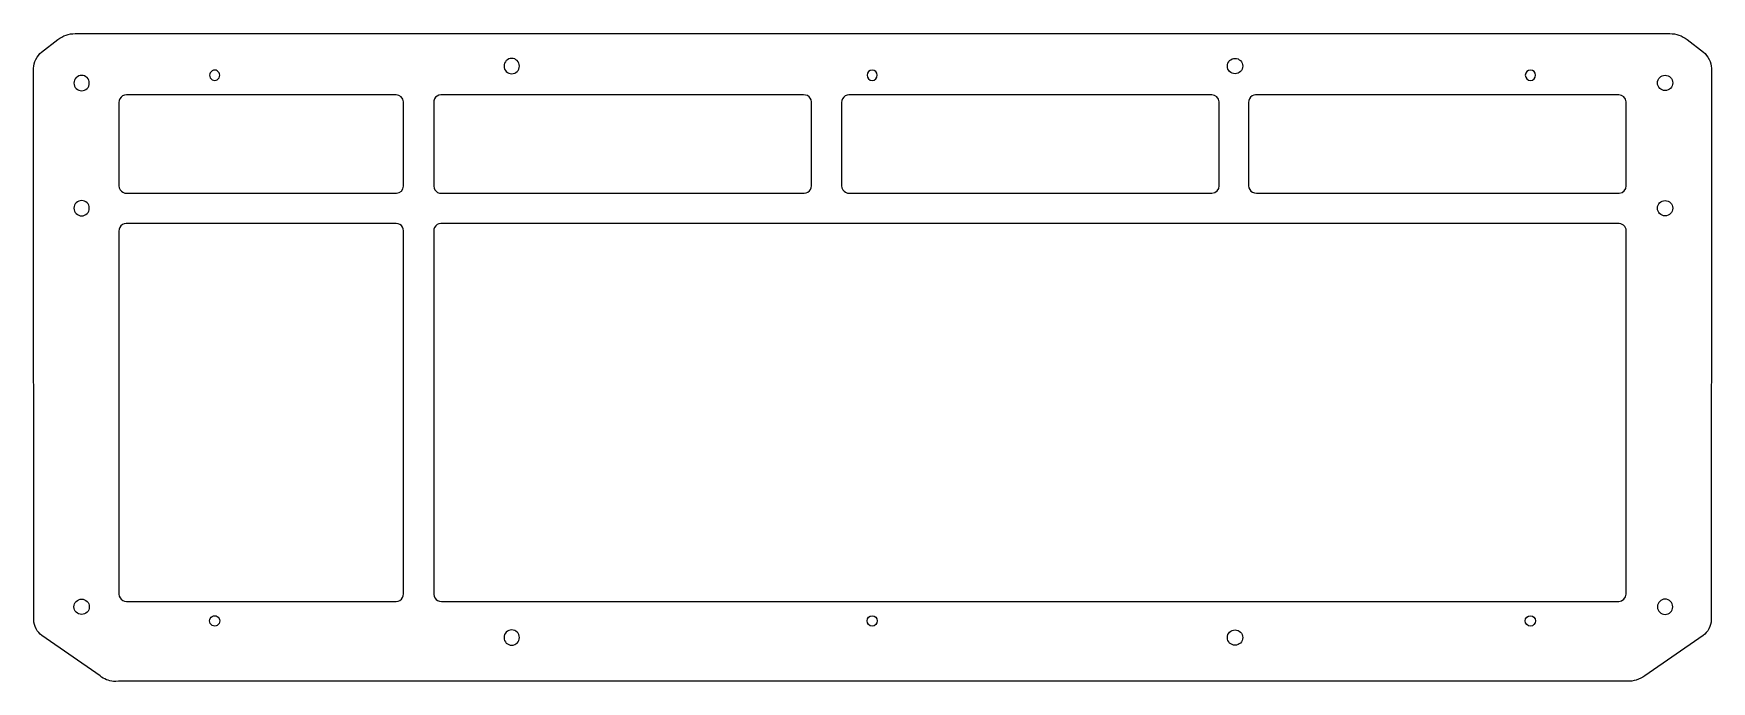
# Model space of a CAD drawing. Extents: x -68 to 275, y 105 to 238.
import ezdxf

# ---------------------------------------------------------------- set-up
doc = ezdxf.new("R2010")
doc.units = 0
doc.layers.add('Layer_1', color=7, linetype='CONTINUOUS')

msp = doc.modelspace()

# ---------------------------------------------------------------- linework, layer by layer
at = {"layer": 'Layer_1', "color": 3}
for p, q in [((-59.614169, 237.597867), (266.557952, 237.597848)), ((-66.537277, 233.78238), (-63.198743, 236.368366)), ((270.14252, 236.368346), (273.481051, 233.782361)), ((31.235482, 230.958658), (31.235482, 230.958658)), ((176.065226, 230.958658), (176.065226, 230.958658)), ((-56.738524, 227.483082), (-56.738524, 227.483082)), ((-30.04347, 229.072304), (-30.04347, 229.072304)), ((104.450323, 229.073852), (104.450323, 229.073852)), ((239.109631, 229.073841), (239.109631, 229.073841)), ((264.039233, 227.51206), (264.039233, 227.51206)), ((-49.161884, 225.075782), (-49.165577, 225.075279)), ((-49.13561, 225.078957), (-49.161884, 225.075782)), ((15.155018, 225.076118), (15.151862, 225.075795)), ((15.181318, 225.078896), (15.155018, 225.076118)), ((88.580981, 225.078896), (15.181318, 225.078896)), ((98.653646, 225.076047), (98.650537, 225.075795)), ((98.679945, 225.078825), (98.653646, 225.076047)), ((172.898578, 225.078825), (98.679945, 225.078825)), ((181.849431, 225.076136), (181.846386, 225.075795)), ((181.875757, 225.078915), (181.849431, 225.076136)), ((256.117138, 225.078915), (181.875757, 225.078915)), ((16.084409, 204.967487), (89.51053, 204.967487)), ((-56.739715, 201.906804), (-56.739715, 201.906804)), ((264.038357, 201.906804), (264.038357, 201.906804)), ((-49.206347, 198.785251), (-49.209501, 198.784929)), ((-49.180047, 198.788029), (-49.206347, 198.785251)), ((7.537341, 123.898862), (7.537341, 197.296649)), ((15.176516, 198.784749), (15.172531, 198.784929)), ((15.202815, 198.787527), (15.176516, 198.784749)), ((-56.740668, 120.425451), (-56.740668, 120.425451)), ((-48.330384, 121.529812), (6.044934, 121.529812)), ((16.079255, 121.529812), (256.15545, 121.529812)), ((264.039309, 120.425451), (264.039309, 120.425451)), ((-30.04347, 117.534317), (-30.04347, 117.534317)), ((104.450323, 117.534317), (104.450323, 117.534317)), ((239.096531, 117.533807), (239.096531, 117.533807)), ((-54.515789, 106.304474), (-66.455955, 114.551965)), ((31.235482, 114.133622), (31.235482, 114.133622)), ((176.065226, 114.133622), (176.065226, 114.133622)), ((273.399701, 114.551944), (261.45954, 106.304454)), ((-51.795083, 105.180859), (-51.795079, 105.180921)), ((254.744518, 105.212045), (-47.800765, 105.212065))]:
    msp.add_line(p, q, dxfattribs=at)
for points in [[(-63.198743, 236.368366), (-62.169187, 237.165848), (-60.909648, 237.597867), (-59.614169, 237.597867)], [(266.557952, 237.597848), (267.853429, 237.597846), (269.112966, 237.165827), (270.14252, 236.368346)], [(-68.124943, 230.527247), (-68.124742, 231.645972), (-67.413917, 233.103345), (-66.537277, 233.78238)], [(273.481051, 233.782361), (274.357693, 233.103326), (275.068517, 231.645939), (275.068719, 230.527197)], [(-68.105907, 117.717885), (-68.076903, 188.669911), (-68.145986, 113.378523), (-68.124943, 230.527247)], [(-31.61847, 229.98163), (-31.943341, 229.794066), (-32.14347, 229.447432), (-32.14347, 229.072304)], [(-30.56847, 229.98163), (-30.893341, 230.169195), (-31.293599, 230.169195), (-31.61847, 229.98163)], [(-30.04347, 229.072304), (-30.04347, 229.447432), (-30.243599, 229.794066), (-30.56847, 229.98163)], [(29.667854, 232.526299), (28.802033, 232.526299), (28.1002, 231.82449), (28.1002, 230.958658)], [(28.1002, 230.958658), (28.1002, 230.092826), (28.802033, 229.391017), (29.667854, 229.391017)], [(31.235482, 230.958658), (31.235482, 231.82449), (30.533649, 232.526299), (29.667854, 232.526299)], [(29.667854, 229.391017), (30.533649, 229.391017), (31.235482, 230.092826), (31.235482, 230.958658)], [(103.400324, 230.122827), (102.820825, 230.122827), (102.35089, 229.65335), (102.350325, 229.073852)], [(104.450323, 229.073852), (104.449758, 229.65335), (103.979823, 230.122827), (103.400324, 230.122827)], [(176.065226, 230.958658), (176.065226, 231.82449), (176.767059, 232.526299), (177.632854, 232.526299)], [(177.632854, 229.391017), (176.767059, 229.391017), (176.065226, 230.092826), (176.065226, 230.958658)], [(177.632854, 232.526299), (178.498676, 232.526299), (179.200508, 231.82449), (179.200508, 230.958658)], [(179.200508, 230.958658), (179.200508, 230.092826), (178.498676, 229.391017), (177.632854, 229.391017)], [(238.059631, 230.122816), (237.480133, 230.122816), (237.010197, 229.653339), (237.009632, 229.073841)], [(239.109631, 229.073841), (239.109065, 229.653339), (238.63913, 230.122816), (238.059631, 230.122816)], [(275.068719, 230.527197), (275.089702, 113.378502), (275.0207, 188.669911), (275.049653, 117.717834)], [(-58.306152, 229.050723), (-59.171974, 229.050723), (-59.873806, 228.348914), (-59.873806, 227.483082)], [(-59.873806, 227.483082), (-59.873806, 226.61725), (-59.171974, 225.915441), (-58.306152, 225.915441)], [(-56.738524, 227.483082), (-56.738524, 228.348914), (-57.440357, 229.050723), (-58.306152, 229.050723)], [(-58.306152, 225.915441), (-57.440357, 225.915441), (-56.738524, 226.61725), (-56.738524, 227.483082)], [(-32.14347, 229.072304), (-32.14347, 228.697175), (-31.943341, 228.350541), (-31.61847, 228.162977)], [(-31.61847, 228.162977), (-31.293599, 227.975413), (-30.893341, 227.975413), (-30.56847, 228.162977)], [(-30.56847, 228.162977), (-30.243599, 228.350541), (-30.04347, 228.697175), (-30.04347, 229.072304)], [(102.350325, 229.073852), (102.35089, 228.494353), (102.820825, 228.024876), (103.400324, 228.024876)], [(103.400324, 228.024876), (103.979823, 228.024876), (104.449758, 228.494353), (104.450323, 229.073852)], [(237.009632, 229.073841), (237.010197, 228.494342), (237.480133, 228.024865), (238.059631, 228.024865)], [(238.059631, 228.024865), (238.63913, 228.024865), (239.109065, 228.494342), (239.109631, 229.073841)], [(264.039233, 227.51206), (264.039233, 228.377892), (264.741065, 229.079701), (265.60686, 229.079701)], [(265.60686, 225.944419), (264.741065, 225.944419), (264.039233, 226.646228), (264.039233, 227.51206)], [(265.60686, 229.079701), (266.472682, 229.079701), (267.174515, 228.377892), (267.174515, 227.51206)], [(267.174515, 227.51206), (267.174515, 226.646228), (266.472682, 225.944419), (265.60686, 225.944419)], [(-50.464108, 224.283398), (-50.759661, 223.80621), (-50.652989, 223.22391), (-50.672978, 222.691344)], [(-49.165577, 225.075279), (-49.69655, 225.056414), (-50.20919, 224.751731), (-50.464108, 224.283398)], [(6.044426, 225.078428), (-12.348903, 225.079751), (-30.742271, 225.0786), (-49.13561, 225.078957)], [(7.534478, 223.638363), (7.514264, 224.412247), (6.818384, 225.083913), (6.044426, 225.078428)], [(7.536833, 206.442379), (7.536118, 212.174329), (7.540828, 217.906498), (7.534478, 223.638363)], [(13.878424, 224.2612), (13.628306, 223.773047), (13.740256, 223.209794), (13.715258, 222.683285)], [(15.151862, 225.075795), (14.619831, 225.058491), (14.120441, 224.73361), (13.878424, 224.2612)], [(90.158899, 224.915733), (89.670743, 225.165849), (89.107494, 225.053898), (88.580981, 225.078896)], [(90.973494, 223.642295), (90.956191, 224.174324), (90.631309, 224.673714), (90.158899, 224.915733)], [(90.97659, 207.283726), (90.974473, 212.736528), (90.980717, 218.189763), (90.973494, 223.642295)], [(97.348079, 224.266798), (97.069301, 223.78495), (97.177048, 223.208786), (97.155537, 222.677805)], [(98.650537, 225.075795), (98.114044, 225.057195), (97.600417, 224.741738), (97.348079, 224.266798)], [(174.412421, 223.638244), (174.393159, 224.421143), (173.680664, 225.096454), (172.898578, 225.078825)], [(174.414802, 206.487736), (174.414008, 212.204525), (174.418797, 217.921537), (174.412421, 223.638244)], [(180.581348, 224.27998), (180.31513, 223.798198), (180.428575, 223.230075), (180.404099, 222.704057)], [(181.846386, 225.075795), (181.322403, 225.058147), (180.823828, 224.744992), (180.581348, 224.27998)], [(257.659393, 223.62343), (257.625764, 224.414057), (256.907977, 225.089932), (256.117138, 225.078915)], [(257.663361, 206.466741), (257.660716, 212.18561), (257.668653, 217.904702), (257.659393, 223.62343)], [(-50.672978, 222.691344), (-50.670861, 217.276955), (-50.677105, 211.862139), (-50.669882, 206.448017)], [(13.715258, 222.683285), (13.717375, 217.256942), (13.711131, 211.830164), (13.718354, 206.404091)], [(97.155537, 222.677805), (97.157654, 217.26793), (97.15141, 211.857625), (97.158633, 206.448017)], [(180.404099, 222.704057), (180.406215, 217.299039), (180.399971, 211.893593), (180.407194, 206.488839)], [(-50.669882, 206.448017), (-50.651864, 205.909897), (-50.33092, 205.398202), (-49.853395, 205.148872)], [(6.085833, 204.969075), (6.860849, 204.974049), (7.542495, 205.667695), (7.536833, 206.442379)], [(13.718354, 206.404091), (13.736293, 205.882402), (14.048096, 205.386486), (14.510553, 205.144221)], [(90.782301, 205.735527), (91.063942, 206.201706), (90.954799, 206.766411), (90.97659, 207.283726)], [(97.158633, 206.448017), (97.176651, 205.909897), (97.497595, 205.398202), (97.97512, 205.148872)], [(172.921435, 204.969075), (173.719663, 204.974419), (174.42248, 205.689555), (174.414802, 206.487736)], [(180.407194, 206.488839), (180.425133, 205.943783), (180.744831, 205.42153), (181.227317, 205.165112)], [(256.238212, 204.969075), (257.017938, 204.973731), (257.695455, 205.688312), (257.663361, 206.466741)], [(-58.307343, 203.474445), (-59.173164, 203.474445), (-59.874997, 202.772636), (-59.874997, 201.906804)], [(-56.739715, 201.906804), (-56.739715, 202.772636), (-57.441548, 203.474445), (-58.307343, 203.474445)], [(-49.853395, 205.148872), (-49.365986, 204.879868), (-48.792129, 204.990707), (-48.259902, 204.967487)], [(-48.259902, 204.967487), (-30.144666, 204.968545), (-12.029342, 204.96537), (6.085833, 204.969075)], [(14.510553, 205.144221), (14.991554, 204.878238), (15.559222, 204.992218), (16.084409, 204.967487)], [(89.51053, 204.967487), (90.030502, 204.980267), (90.535059, 205.275062), (90.782301, 205.735527)], [(97.97512, 205.148872), (98.462529, 204.879868), (99.036386, 204.990707), (99.568613, 204.967487)], [(99.568613, 204.967487), (124.019541, 204.968545), (148.470566, 204.96537), (172.921435, 204.969075)], [(181.227317, 205.165112), (181.713234, 204.880701), (182.295182, 204.98859), (182.831539, 204.967487)], [(182.831539, 204.967487), (207.300419, 204.968545), (231.769388, 204.96537), (256.238212, 204.969075)], [(264.038357, 201.906804), (264.038357, 202.772636), (264.74019, 203.474445), (265.605985, 203.474445)], [(265.605985, 203.474445), (266.471806, 203.474445), (267.173639, 202.772636), (267.173639, 201.906804)], [(-59.874997, 201.906804), (-59.874997, 201.040972), (-59.173164, 200.339163), (-58.307343, 200.339163)], [(-58.307343, 200.339163), (-57.441548, 200.339163), (-56.739715, 201.040972), (-56.739715, 201.906804)], [(265.605985, 200.339163), (264.74019, 200.339163), (264.038357, 201.040972), (264.038357, 201.906804)], [(267.173639, 201.906804), (267.173639, 201.040972), (266.471806, 200.339163), (265.605985, 200.339163)], [(-50.493659, 197.977744), (-50.761828, 197.493621), (-50.648729, 196.92196), (-50.672978, 196.393035)], [(-50.672978, 196.393035), (-50.672975, 171.936265), (-50.672978, 147.479504), (-50.672978, 123.022748)], [(-49.209501, 198.784929), (-49.741643, 198.767837), (-50.247692, 198.44999), (-50.493659, 197.977744)], [(5.194749, 198.788029), (-12.930176, 198.788029), (-31.055112, 198.788027), (-49.180047, 198.788029)], [(6.781321, 198.574908), (6.308961, 198.878411), (5.725238, 198.766604), (5.194749, 198.788029)], [(7.537341, 197.296649), (7.521968, 197.814301), (7.237436, 198.321612), (6.781321, 198.574908)], [(13.894058, 197.981361), (13.626795, 197.497264), (13.739261, 196.92713), (13.715258, 196.398721)], [(13.715258, 196.398721), (13.716581, 178.346323), (13.716317, 160.299127), (13.715258, 142.246661)], [(15.172531, 198.784929), (14.643056, 198.767175), (14.13939, 198.450906), (13.894058, 197.981361)], [(255.901715, 198.787524), (175.668754, 198.787527), (95.435785, 198.787524), (15.202815, 198.787527)], [(257.124697, 198.409771), (256.793465, 198.705654), (256.338277, 198.81362), (255.901715, 198.787524)], [(257.664182, 197.267206), (257.650159, 197.702096), (257.457013, 198.126265), (257.124697, 198.409771)], [(257.661536, 123.007402), (257.665769, 147.760597), (257.661536, 172.513948), (257.664182, 197.267206)], [(13.715258, 142.246661), (13.71764, 135.818088), (13.710443, 129.388933), (13.718883, 122.96073)], [(7.337792, 122.308242), (7.627431, 122.787084), (7.514613, 123.367526), (7.537341, 123.898862)], [(-59.876003, 120.425451), (-59.876003, 121.291298), (-59.174196, 121.993118), (-58.308322, 121.993118)], [(-58.308322, 118.857783), (-59.174196, 118.857783), (-59.876003, 119.559603), (-59.876003, 120.425451)], [(-58.308322, 121.993118), (-57.442474, 121.993118), (-56.740668, 121.291298), (-56.740668, 120.425451)], [(-56.740668, 120.425451), (-56.740668, 119.559603), (-57.442474, 118.857783), (-58.308322, 118.857783)], [(-50.672978, 123.022748), (-50.660251, 122.494852), (-50.362175, 121.980714), (-49.894424, 121.729546)], [(-49.894424, 121.729546), (-49.424572, 121.442129), (-48.853128, 121.55127), (-48.330384, 121.529812)], [(6.044934, 121.529812), (6.572565, 121.544099), (7.085909, 121.840803), (7.337792, 122.308242)], [(13.718883, 122.96073), (13.736848, 122.441009), (14.046805, 121.946133), (14.508499, 121.706024)], [(14.508499, 121.706024), (14.988961, 121.441388), (15.555023, 121.55418), (16.079255, 121.529812)], [(256.15545, 121.529812), (256.945521, 121.523462), (257.653889, 122.216961), (257.661536, 123.007402)], [(265.606964, 121.993118), (264.741116, 121.993118), (264.039309, 121.291298), (264.039309, 120.425451)], [(264.039309, 120.425451), (264.039309, 119.559603), (264.741116, 118.857783), (265.606964, 118.857783)], [(267.174644, 120.425451), (267.174644, 121.291298), (266.472838, 121.993118), (265.606964, 121.993118)], [(265.606964, 118.857783), (266.472838, 118.857783), (267.174644, 119.559603), (267.174644, 120.425451)], [(-66.455955, 114.551965), (-67.367661, 115.181719), (-68.106365, 116.59915), (-68.105907, 117.717885)], [(-32.14347, 117.534317), (-32.14347, 117.909446), (-31.943341, 118.256079), (-31.61847, 118.443644)], [(-31.61847, 116.624991), (-31.943341, 116.812555), (-32.14347, 117.159188), (-32.14347, 117.534317)], [(-31.61847, 118.443644), (-31.293599, 118.631208), (-30.893341, 118.631208), (-30.56847, 118.443644)], [(-30.56847, 118.443644), (-30.243599, 118.256079), (-30.04347, 117.909446), (-30.04347, 117.534317)], [(-30.04347, 117.534317), (-30.04347, 117.159188), (-30.243599, 116.812555), (-30.56847, 116.624991)], [(102.350325, 117.534317), (102.35089, 118.113816), (102.820825, 118.583292), (103.400324, 118.583292)], [(103.400324, 116.485342), (102.820825, 116.485342), (102.35089, 116.954819), (102.350325, 117.534317)], [(103.400324, 118.583292), (103.979823, 118.583292), (104.449758, 118.113816), (104.450323, 117.534317)], [(104.450323, 117.534317), (104.449758, 116.954819), (103.979823, 116.485342), (103.400324, 116.485342)], [(236.996532, 117.533807), (236.997097, 118.113306), (237.467033, 118.582782), (238.046531, 118.582782)], [(238.046531, 116.484832), (237.467033, 116.484832), (236.997097, 116.954309), (236.996532, 117.533807)], [(238.046531, 118.582782), (238.62603, 118.582782), (239.095965, 118.113306), (239.096531, 117.533807)], [(239.096531, 117.533807), (239.095965, 116.954309), (238.62603, 116.484832), (238.046531, 116.484832)], [(275.049653, 117.717834), (275.050107, 116.599109), (274.311409, 115.181699), (273.399701, 114.551944)], [(-30.56847, 116.624991), (-30.893341, 116.437426), (-31.293599, 116.437426), (-31.61847, 116.624991)], [(29.667854, 115.701263), (28.802033, 115.701263), (28.1002, 114.999454), (28.1002, 114.133622)], [(28.1002, 114.133622), (28.1002, 113.26779), (28.802033, 112.565981), (29.667854, 112.565981)], [(31.235482, 114.133622), (31.235482, 114.999454), (30.533649, 115.701263), (29.667854, 115.701263)], [(29.667854, 112.565981), (30.533649, 112.565981), (31.235482, 113.26779), (31.235482, 114.133622)], [(176.065226, 114.133622), (176.065226, 114.999454), (176.767059, 115.701263), (177.632854, 115.701263)], [(177.632854, 112.565981), (176.767059, 112.565981), (176.065226, 113.26779), (176.065226, 114.133622)], [(177.632854, 115.701263), (178.498676, 115.701263), (179.200508, 114.999454), (179.200508, 114.133622)], [(179.200508, 114.133622), (179.200508, 113.26779), (178.498676, 112.565981), (177.632854, 112.565981)], [(-51.795079, 105.180921), (-52.794455, 105.262213), (-53.744675, 105.654619), (-54.515789, 106.304474)], [(-47.800765, 105.212065), (-49.132263, 105.212056), (-50.463742, 105.201654), (-51.795083, 105.180859)], [(257.81171, 105.195368), (256.78937, 105.208907), (255.766942, 105.214466), (254.744518, 105.212045)], [(261.45954, 106.304454), (260.385297, 105.562433), (259.111276, 105.17508), (257.81171, 105.195368)]]:
    msp.add_open_spline(points, degree=3, dxfattribs=at)

doc.saveas('drawing.dxf')
